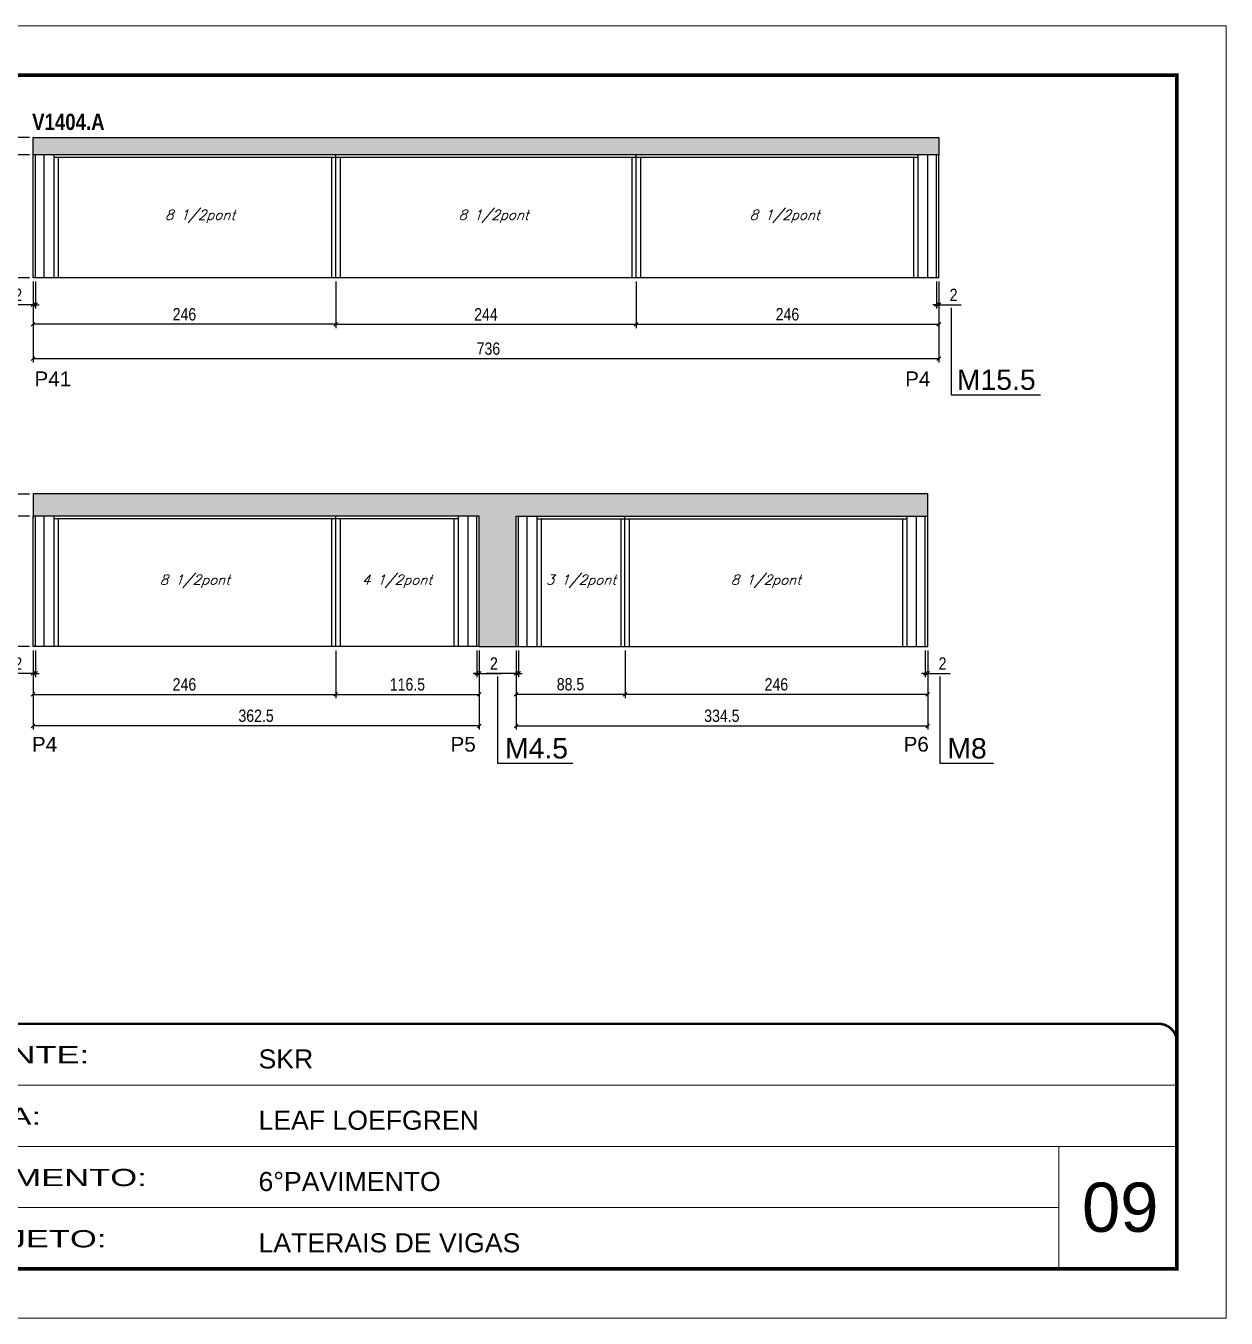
# Model space of a CAD drawing. Extents: x 3309 to 9563, y -2522 to 14608.
# Drawn here: x 3819 to 4794, y 11261 to 12311 of the extents above; entities that cross this region are included whole.
import ezdxf

# ---------------------------------------------------------------- set-up
doc = ezdxf.new("R2010")
doc.units = 0
doc.linetypes.add('CONTINUO', pattern=[0])
doc.linetypes.add('DASHED', pattern=[0.75, 0.5, -0.25])
for name, color, linetype in [('5', 5, 'Continuous'), ('COTA', 241, 'Continuous'), ('NOMENCLATURA', 7, 'Continuous'), ('Painéis', 200, 'Continuous'), ('SARR_2.2x7', 40, 'Continuous'), ('SARR_3.5x7', 81, 'Continuous'), ('texto', 7, 'Continuous')]:
    doc.layers.add(name, color=color, linetype=linetype)
for name, color, linetype, lineweight in [('CARIMBO', 255, 'Continuous', 9), ('Folhas', 255, 'Continuous', 9), ('SARRAFO DE PRESSAO', 251, 'DASHED', 9)]:
    doc.layers.add(name, color=color, linetype=linetype, lineweight=lineweight)
doc.styles.add('ARIAL', font='arial.ttf')
doc.styles.add('COTA TECNICA', font='techl___.ttf', dxfattribs={"height": 10})
doc.styles.add('Romans', font='romans.shx')
doc.styles.get("Standard").update_dxf_attribs({"font": 'arial.ttf'})
doc.styles.add('TECNICA', font='techb___.ttf', dxfattribs={"height": 10})
doc.styles.add('Tecnologia', font='')
doc.styles.get('Tecnologia').set_extended_font_data('Forgotten Futurist')
doc.dimstyles.new('PAINEL', dxfattribs={"dimtxt": 10, "dimasz": 3, "dimexe": 3, "dimexo": 3, "dimgap": 3, "dimtad": 1, "dimdec": 1, "dimzin": 12, "dimdsep": 46, "dimtxsty": 'COTA TECNICA', "dimblk1": 'OBLIQUE', "dimblk2": 'OBLIQUE', "dimsah": 1, "dimcen": 0.9, "dimclrd": 4, "dimclre": 4, "dimclrt": 240, "dimadec": 1, "dimazin": 3, "dimtfac": 1, "dimtdec": 1, "dimtmove": 0, "dimatfit": 3, "dimfxl": 1, "dimtolj": 1, "dimtzin": 12, "dimarcsym": 0})

# ---------------------------------------------------------------- blocks, each defined once
blk = doc.blocks.new('9999999999')
at = {"color": 30, "linetype": 'CONTINUO'}
for p, q in [((98564.6, 34379.6), (99584, 34379.6)), ((98564.6, 34329.8), (99488, 34329.8)), ((99584, 34329.8), (99488, 34329.8)), ((99488, 34329.8), (99488, 34230.2)), ((98564.6, 34280), (99488, 34280))]:
    blk.add_line(p, q, dxfattribs=at)
at = {"color": 30, "linetype": 'CONTINUO', "const_width": 2}
blk.add_lwpolyline([(99584, 34230.2), (99584, 34414.4, 0.414214), (99569, 34429.4), (98229, 34429.4, 0.414214), (98214, 34414.4), (98214, 34245.2, 0.414214), (98229, 34230.2), (99584, 34230.2)], format="xyb", dxfattribs=at)
at = {"layer": 'Folhas'}
blk.add_lwpolyline([(98139, 34190.2), (99624, 34190.2), (99624, 35240.2), (98139, 35240.2)], close=True, dxfattribs=at)
at = {"layer": 'Folhas', "color": 30, "const_width": 3}
blk.add_lwpolyline([(98214, 34230.2), (99584, 34230.2), (99584, 35200.2), (98214, 35200.2)], close=True, dxfattribs=at)
at = {"color": 7, "linetype": 'Continuous', "ltscale": 5, "style": 'ARIAL'}
for s, height, p in [('SKR', 15.48, (98837.7, 34393.1)), ('LEAF LOEFGREN', 15.483, (98837.7, 34343.3)), ('6°PAVIMENTO', 15.483, (98837.7, 34293.5)), ('LATERAIS DE VIGAS', 15.483, (98837.7, 34243.7))]:
    blk.add_text(s, height=height, dxfattribs=at).set_placement(p)
at = {"layer": 'Folhas', "color": 7, "style": 'Tecnologia', "width": 1.5}
for s, p in [('CLIENTE:', (98573.7, 34397.2)), ('OBRA:', (98573.7, 34347.3)), ('PAVIMENTO:', (98573.7, 34297.5)), ('PROJETO:', (98573.7, 34247.7))]:
    blk.add_text(s, height=14, dxfattribs=at).set_placement(p)
blk = doc.blocks.new('_Oblique')
at = {"color": 0, "linetype": 'ByBlock', "lineweight": -2}
blk.add_line((-0.5, -0.5), (0.5, 0.5), dxfattribs=at)
blk = doc.blocks.new('*D1714')
at = {"layer": 'COTA', "color": 4, "linetype": 'ByBlock', "lineweight": -2, "transparency": 16777216}
for p, q in [((3824.9, 12102.9), (3824.9, 12065.2)), ((4070.9, 12102.9), (4070.9, 12065.2)), ((4070.9, 12068.2), (3824.9, 12068.2))]:
    blk.add_line(p, q, dxfattribs=at)
at = {"layer": 'Defpoints', "color": 0, "linetype": 'ByBlock', "transparency": 16777216}
for p in [(3824.9, 12105.9), (4070.9, 12105.9), (3824.9, 12068.2)]:
    blk.add_point(p, dxfattribs=at)
at = {"layer": 'COTA', "color": 4, "linetype": 'ByBlock', "lineweight": -2, "transparency": 16777216, "xscale": 3, "yscale": 3, "zscale": 3, "rotation": 180}
blk.add_blockref('_Oblique', (3824.9, 12068.2), dxfattribs=at)
at = {"layer": 'COTA', "color": 4, "linetype": 'ByBlock', "lineweight": -2, "transparency": 16777216, "xscale": 3, "yscale": 3, "zscale": 3}
blk.add_blockref('_Oblique', (4070.9, 12068.2), dxfattribs=at)
at = {"layer": 'COTA', "color": 240, "linetype": 'ByBlock', "transparency": 16777216, "insert": (3947.9, 12076.3), "char_height": 10, "attachment_point": 5, "style": 'COTA TECNICA'}
blk.add_mtext('\\A1;246', dxfattribs=at)
blk = doc.blocks.new('*D1715')
at = {"layer": 'COTA', "color": 4, "lineweight": -2, "transparency": 16777216}
for p, q in [((4070.9, 12102.9), (4070.9, 12065.2)), ((4314.9, 12102.9), (4314.9, 12065.2)), ((4070.9, 12068.2), (4314.9, 12068.2))]:
    blk.add_line(p, q, dxfattribs=at)
at = {"layer": 'Defpoints', "color": 0, "transparency": 16777216}
for p in [(4070.9, 12105.9, 0), (4314.9, 12105.9, 0), (4314.9, 12068.2)]:
    blk.add_point(p, dxfattribs=at)
at = {"layer": 'COTA', "color": 4, "lineweight": -2, "transparency": 16777216, "xscale": 3, "yscale": 3, "zscale": 3, "rotation": 180}
blk.add_blockref('_Oblique', (4070.9, 12068.2), dxfattribs=at)
at = {"layer": 'COTA', "color": 4, "lineweight": -2, "transparency": 16777216, "xscale": 3, "yscale": 3, "zscale": 3}
blk.add_blockref('_Oblique', (4314.9, 12068.2), dxfattribs=at)
at = {"layer": 'COTA', "color": 240, "transparency": 16777216, "insert": (4192.9, 12076.3), "char_height": 10, "attachment_point": 5, "style": 'COTA TECNICA'}
blk.add_mtext('\\A1;244', dxfattribs=at)
blk = doc.blocks.new('*D1716')
at = {"layer": 'COTA', "color": 4, "lineweight": -2, "transparency": 16777216}
for p, q in [((4314.9, 12102.9), (4314.9, 12065.2)), ((4560.9, 12102.9), (4560.9, 12065.2)), ((4314.9, 12068.2), (4560.9, 12068.2))]:
    blk.add_line(p, q, dxfattribs=at)
at = {"layer": 'Defpoints', "color": 0, "transparency": 16777216}
for p in [(4314.9, 12105.9, 0), (4560.9, 12105.9, 0), (4560.9, 12068.2)]:
    blk.add_point(p, dxfattribs=at)
at = {"layer": 'COTA', "color": 4, "lineweight": -2, "transparency": 16777216, "xscale": 3, "yscale": 3, "zscale": 3, "rotation": 180}
blk.add_blockref('_Oblique', (4314.9, 12068.2), dxfattribs=at)
at = {"layer": 'COTA', "color": 4, "lineweight": -2, "transparency": 16777216, "xscale": 3, "yscale": 3, "zscale": 3}
blk.add_blockref('_Oblique', (4560.9, 12068.2), dxfattribs=at)
at = {"layer": 'COTA', "color": 240, "transparency": 16777216, "insert": (4437.9, 12076.3), "char_height": 10, "attachment_point": 5, "style": 'COTA TECNICA'}
blk.add_mtext('\\A1;246', dxfattribs=at)
blk = doc.blocks.new('*D1717')
at = {"layer": 'COTA', "color": 4, "lineweight": -2, "transparency": 16777216}
for p, q in [((3824.9, 12102.9), (3824.9, 12037.2)), ((4560.9, 12102.9), (4560.9, 12037.2)), ((4560.9, 12040.2), (3824.9, 12040.2))]:
    blk.add_line(p, q, dxfattribs=at)
at = {"layer": 'Defpoints', "color": 0, "transparency": 16777216}
for p in [(3824.9, 12105.9, 0), (4560.9, 12105.9, 0), (3824.9, 12040.2)]:
    blk.add_point(p, dxfattribs=at)
at = {"layer": 'COTA', "color": 4, "lineweight": -2, "transparency": 16777216, "xscale": 3, "yscale": 3, "zscale": 3, "rotation": 180}
blk.add_blockref('_Oblique', (3824.9, 12040.2), dxfattribs=at)
at = {"layer": 'COTA', "color": 4, "lineweight": -2, "transparency": 16777216, "xscale": 3, "yscale": 3, "zscale": 3}
blk.add_blockref('_Oblique', (4560.9, 12040.2), dxfattribs=at)
at = {"layer": 'COTA', "color": 240, "transparency": 16777216, "insert": (4194.9, 12048.4), "char_height": 10, "attachment_point": 5, "style": 'COTA TECNICA'}
blk.add_mtext('\\A1;736', dxfattribs=at)
blk = doc.blocks.new('*D1718')
at = {"layer": 'COTA', "color": 4, "lineweight": -2, "transparency": 16777216}
for p, q in [((3824.9, 12102.9), (3824.9, 12081.1)), ((3826.9, 12102.9), (3826.9, 12081.1)), ((3824.9, 12084.1), (3806.8, 12084.1)), ((3826.9, 12084.1), (3824.9, 12084.1)), ((3826.9, 12084.1), (3829.9, 12084.1))]:
    blk.add_line(p, q, dxfattribs=at)
at = {"layer": 'Defpoints', "color": 0, "transparency": 16777216}
for p in [(3824.9, 12105.9), (3826.9, 12105.9), (3824.9, 12084.1)]:
    blk.add_point(p, dxfattribs=at)
at = {"layer": 'COTA', "color": 4, "lineweight": -2, "transparency": 16777216, "xscale": 3, "yscale": 3, "zscale": 3}
blk.add_blockref('_Oblique', (3824.9, 12084.1), dxfattribs=at)
at = {"layer": 'COTA', "color": 4, "lineweight": -2, "transparency": 16777216, "xscale": 3, "yscale": 3, "zscale": 3, "rotation": 180}
blk.add_blockref('_Oblique', (3826.9, 12084.1), dxfattribs=at)
at = {"layer": 'COTA', "color": 240, "transparency": 16777216, "insert": (3812.8, 12092.1), "char_height": 10, "attachment_point": 5, "style": 'COTA TECNICA'}
blk.add_mtext('\\A1;2', dxfattribs=at)
blk = doc.blocks.new('*D1719')
at = {"layer": 'COTA', "color": 4, "lineweight": -2, "transparency": 16777216}
for p, q in [((4558.9, 12102.9), (4558.9, 12081.1)), ((4560.9, 12102.9), (4560.9, 12081.1)), ((4558.9, 12084.1), (4555.9, 12084.1)), ((4558.9, 12084.1), (4560.9, 12084.1)), ((4560.9, 12084.1), (4579, 12084.1))]:
    blk.add_line(p, q, dxfattribs=at)
at = {"layer": 'Defpoints', "color": 0, "transparency": 16777216}
for p in [(4558.9, 12105.9), (4560.9, 12105.9), (4560.9, 12084.1)]:
    blk.add_point(p, dxfattribs=at)
at = {"layer": 'COTA', "color": 4, "lineweight": -2, "transparency": 16777216, "xscale": 3, "yscale": 3, "zscale": 3}
blk.add_blockref('_Oblique', (4558.9, 12084.1), dxfattribs=at)
at = {"layer": 'COTA', "color": 4, "lineweight": -2, "transparency": 16777216, "xscale": 3, "yscale": 3, "zscale": 3, "rotation": 180}
blk.add_blockref('_Oblique', (4560.9, 12084.1), dxfattribs=at)
at = {"layer": 'COTA', "color": 240, "transparency": 16777216, "insert": (4572.9, 12092.1), "char_height": 10, "attachment_point": 5, "style": 'COTA TECNICA'}
blk.add_mtext('\\A1;2', dxfattribs=at)
blk = doc.blocks.new('*D1720')
at = {"layer": 'COTA', "color": 4, "lineweight": -2, "transparency": 16777216}
for p, q in [((3821.9, 12205.9), (3798.7, 12205.9)), ((3801.7, 12105.9), (3801.7, 12205.9)), ((3821.9, 12105.9), (3798.7, 12105.9))]:
    blk.add_line(p, q, dxfattribs=at)
at = {"layer": 'Defpoints', "color": 0, "transparency": 16777216}
for p in [(3801.7, 12205.9), (3824.9, 12205.9), (3824.9, 12105.9)]:
    blk.add_point(p, dxfattribs=at)
at = {"layer": 'COTA', "color": 4, "lineweight": -2, "transparency": 16777216, "xscale": 3, "yscale": 3, "zscale": 3}
for p, rotation in [((3801.7, 12205.9), 90), ((3801.7, 12105.9), 270)]:
    blk.add_blockref('_Oblique', p, dxfattribs=dict(at, rotation=rotation))
at = {"layer": 'COTA', "color": 240, "transparency": 16777216, "insert": (3793.6, 12155.9), "char_height": 10, "attachment_point": 5, "rotation": 90, "style": 'COTA TECNICA'}
blk.add_mtext('\\A1;100', dxfattribs=at)
blk = doc.blocks.new('*D1721')
at = {"layer": 'COTA', "color": 4, "lineweight": -2, "transparency": 16777216}
for p, q in [((3801.7, 12219.9), (3801.7, 12239)), ((3821.9, 12219.9), (3798.7, 12219.9)), ((3801.7, 12205.9), (3801.7, 12219.9)), ((3821.9, 12205.9), (3798.7, 12205.9))]:
    blk.add_line(p, q, dxfattribs=at)
at = {"layer": 'Defpoints', "color": 0, "transparency": 16777216}
for p in [(3801.7, 12219.9), (3824.9, 12219.9), (3824.9, 12205.9)]:
    blk.add_point(p, dxfattribs=at)
at = {"layer": 'COTA', "color": 4, "lineweight": -2, "transparency": 16777216, "xscale": 3, "yscale": 3, "zscale": 3}
for p, rotation in [((3801.7, 12219.9), 90), ((3801.7, 12205.9), 270)]:
    blk.add_blockref('_Oblique', p, dxfattribs=dict(at, rotation=rotation))
at = {"layer": 'COTA', "color": 240, "transparency": 16777216, "insert": (3793.7, 12230.9), "char_height": 10, "attachment_point": 5, "rotation": 90, "style": 'COTA TECNICA'}
blk.add_mtext('\\A1;14', dxfattribs=at)
blk = doc.blocks.new('*D1722')
at = {"layer": 'COTA', "color": 4, "lineweight": -2, "transparency": 16777216}
for p, q in [((3821.9, 12219.9), (3772.2, 12219.9)), ((3775.2, 12105.9), (3775.2, 12219.9)), ((3821.9, 12105.9), (3772.2, 12105.9))]:
    blk.add_line(p, q, dxfattribs=at)
at = {"layer": 'Defpoints', "color": 0, "transparency": 16777216}
for p in [(3775.2, 12219.9), (3824.9, 12219.9), (3824.9, 12105.9)]:
    blk.add_point(p, dxfattribs=at)
at = {"layer": 'COTA', "color": 4, "lineweight": -2, "transparency": 16777216, "xscale": 3, "yscale": 3, "zscale": 3}
for p, rotation in [((3775.2, 12219.9), 90), ((3775.2, 12105.9), 270)]:
    blk.add_blockref('_Oblique', p, dxfattribs=dict(at, rotation=rotation))
at = {"layer": 'COTA', "color": 240, "transparency": 16777216, "insert": (3767.1, 12162.9), "char_height": 10, "attachment_point": 5, "rotation": 90, "style": 'COTA TECNICA'}
blk.add_mtext('\\A1;114', dxfattribs=at)
blk = doc.blocks.new('*D1723')
at = {"layer": 'COTA', "color": 4, "linetype": 'ByBlock', "lineweight": -2, "transparency": 16777216}
for p, q in [((3824.9, 11803.3), (3824.9, 11738.9)), ((4187.4, 11803.3), (4187.4, 11738.9)), ((4187.4, 11741.9), (3824.9, 11741.9))]:
    blk.add_line(p, q, dxfattribs=at)
at = {"layer": 'Defpoints', "color": 0, "linetype": 'ByBlock', "transparency": 16777216}
for p in [(3824.9, 11806.3), (4187.4, 11806.3), (3824.9, 11741.9)]:
    blk.add_point(p, dxfattribs=at)
at = {"layer": 'COTA', "color": 4, "linetype": 'ByBlock', "lineweight": -2, "transparency": 16777216, "xscale": 3, "yscale": 3, "zscale": 3, "rotation": 180}
blk.add_blockref('_Oblique', (3824.9, 11741.9), dxfattribs=at)
at = {"layer": 'COTA', "color": 4, "linetype": 'ByBlock', "lineweight": -2, "transparency": 16777216, "xscale": 3, "yscale": 3, "zscale": 3}
blk.add_blockref('_Oblique', (4187.4, 11741.9), dxfattribs=at)
at = {"layer": 'COTA', "color": 240, "linetype": 'ByBlock', "transparency": 16777216, "insert": (4006.1, 11750.1), "char_height": 10, "attachment_point": 5, "style": 'COTA TECNICA'}
blk.add_mtext('\\A1;362.5', dxfattribs=at)
blk = doc.blocks.new('*D1724')
at = {"layer": 'COTA', "color": 4, "lineweight": -2, "transparency": 16777216}
for p, q in [((3824.9, 11803.3), (3824.9, 11764.5)), ((4070.9, 11803.3), (4070.9, 11764.5)), ((3824.9, 11767.5), (4070.9, 11767.5))]:
    blk.add_line(p, q, dxfattribs=at)
at = {"layer": 'Defpoints', "color": 0, "transparency": 16777216}
for p in [(3824.9, 11806.3), (4070.9, 11806.3), (4070.9, 11767.5)]:
    blk.add_point(p, dxfattribs=at)
at = {"layer": 'COTA', "color": 4, "lineweight": -2, "transparency": 16777216, "xscale": 3, "yscale": 3, "zscale": 3, "rotation": 180}
blk.add_blockref('_Oblique', (3824.9, 11767.5), dxfattribs=at)
at = {"layer": 'COTA', "color": 4, "lineweight": -2, "transparency": 16777216, "xscale": 3, "yscale": 3, "zscale": 3}
blk.add_blockref('_Oblique', (4070.9, 11767.5), dxfattribs=at)
at = {"layer": 'COTA', "color": 240, "transparency": 16777216, "insert": (3947.9, 11775.6), "char_height": 10, "attachment_point": 5, "style": 'COTA TECNICA'}
blk.add_mtext('\\A1;246', dxfattribs=at)
blk = doc.blocks.new('*D1725')
at = {"layer": 'COTA', "color": 4, "lineweight": -2, "transparency": 16777216}
for p, q in [((4070.9, 11803.3), (4070.9, 11764.5)), ((4187.4, 11803.3), (4187.4, 11764.5)), ((4070.9, 11767.5), (4187.4, 11767.5))]:
    blk.add_line(p, q, dxfattribs=at)
at = {"layer": 'Defpoints', "color": 0, "transparency": 16777216}
for p in [(4070.9, 11806.3), (4187.4, 11806.3), (4187.4, 11767.5)]:
    blk.add_point(p, dxfattribs=at)
at = {"layer": 'COTA', "color": 4, "lineweight": -2, "transparency": 16777216, "xscale": 3, "yscale": 3, "zscale": 3, "rotation": 180}
blk.add_blockref('_Oblique', (4070.9, 11767.5), dxfattribs=at)
at = {"layer": 'COTA', "color": 4, "lineweight": -2, "transparency": 16777216, "xscale": 3, "yscale": 3, "zscale": 3}
blk.add_blockref('_Oblique', (4187.4, 11767.5), dxfattribs=at)
at = {"layer": 'COTA', "color": 240, "transparency": 16777216, "insert": (4129.1, 11775.6), "char_height": 10, "attachment_point": 5, "style": 'COTA TECNICA'}
blk.add_mtext('\\A1;116.5', dxfattribs=at)
blk = doc.blocks.new('*D1726')
at = {"layer": 'COTA', "color": 4, "lineweight": -2, "transparency": 16777216}
for p, q in [((3824.9, 11803.3), (3824.9, 11781.6)), ((3826.9, 11803.3), (3826.9, 11781.6)), ((3824.9, 11784.6), (3806.8, 11784.6)), ((3826.9, 11784.6), (3824.9, 11784.6)), ((3826.9, 11784.6), (3829.9, 11784.6))]:
    blk.add_line(p, q, dxfattribs=at)
at = {"layer": 'Defpoints', "color": 0, "transparency": 16777216}
for p in [(3824.9, 11806.3), (3826.9, 11806.3), (3824.9, 11784.6)]:
    blk.add_point(p, dxfattribs=at)
at = {"layer": 'COTA', "color": 4, "lineweight": -2, "transparency": 16777216, "xscale": 3, "yscale": 3, "zscale": 3}
blk.add_blockref('_Oblique', (3824.9, 11784.6), dxfattribs=at)
at = {"layer": 'COTA', "color": 4, "lineweight": -2, "transparency": 16777216, "xscale": 3, "yscale": 3, "zscale": 3, "rotation": 180}
blk.add_blockref('_Oblique', (3826.9, 11784.6), dxfattribs=at)
at = {"layer": 'COTA', "color": 240, "transparency": 16777216, "insert": (3812.8, 11792.6), "char_height": 10, "attachment_point": 5, "style": 'COTA TECNICA'}
blk.add_mtext('\\A1;2', dxfattribs=at)
blk = doc.blocks.new('*D1727')
at = {"layer": 'COTA', "color": 4, "linetype": 'ByBlock', "lineweight": -2, "transparency": 16777216}
for p, q in [((4217.4, 11803.3), (4217.4, 11738.9)), ((4551.9, 11803.3), (4551.9, 11738.9)), ((4217.4, 11741.9), (4551.9, 11741.9))]:
    blk.add_line(p, q, dxfattribs=at)
at = {"layer": 'Defpoints', "color": 0, "linetype": 'ByBlock', "transparency": 16777216}
for p in [(4217.4, 11806.3), (4551.9, 11806.3), (4551.9, 11741.9)]:
    blk.add_point(p, dxfattribs=at)
at = {"layer": 'COTA', "color": 4, "linetype": 'ByBlock', "lineweight": -2, "transparency": 16777216, "xscale": 3, "yscale": 3, "zscale": 3, "rotation": 180}
blk.add_blockref('_Oblique', (4217.4, 11741.9), dxfattribs=at)
at = {"layer": 'COTA', "color": 4, "linetype": 'ByBlock', "lineweight": -2, "transparency": 16777216, "xscale": 3, "yscale": 3, "zscale": 3}
blk.add_blockref('_Oblique', (4551.9, 11741.9), dxfattribs=at)
at = {"layer": 'COTA', "color": 240, "linetype": 'ByBlock', "transparency": 16777216, "insert": (4384.6, 11750.1), "char_height": 10, "attachment_point": 5, "style": 'COTA TECNICA'}
blk.add_mtext('\\A1;334.5', dxfattribs=at)
blk = doc.blocks.new('*D1728')
at = {"layer": 'COTA', "color": 4, "lineweight": -2, "transparency": 16777216}
for p, q in [((4305.9, 11803.3), (4305.9, 11764.5)), ((4551.9, 11803.3), (4551.9, 11764.5)), ((4551.9, 11767.5), (4305.9, 11767.5))]:
    blk.add_line(p, q, dxfattribs=at)
at = {"layer": 'Defpoints', "color": 0, "transparency": 16777216}
for p in [(4305.9, 11806.3), (4551.9, 11806.3), (4305.9, 11767.5)]:
    blk.add_point(p, dxfattribs=at)
at = {"layer": 'COTA', "color": 4, "lineweight": -2, "transparency": 16777216, "xscale": 3, "yscale": 3, "zscale": 3, "rotation": 180}
blk.add_blockref('_Oblique', (4305.9, 11767.5), dxfattribs=at)
at = {"layer": 'COTA', "color": 4, "lineweight": -2, "transparency": 16777216, "xscale": 3, "yscale": 3, "zscale": 3}
blk.add_blockref('_Oblique', (4551.9, 11767.5), dxfattribs=at)
at = {"layer": 'COTA', "color": 240, "transparency": 16777216, "insert": (4428.9, 11775.6), "char_height": 10, "attachment_point": 5, "style": 'COTA TECNICA'}
blk.add_mtext('\\A1;246', dxfattribs=at)
blk = doc.blocks.new('*D1729')
at = {"layer": 'COTA', "color": 4, "lineweight": -2, "transparency": 16777216}
for p, q in [((4217.4, 11803.3), (4217.4, 11764.5)), ((4305.9, 11803.3), (4305.9, 11764.5)), ((4305.9, 11767.5), (4217.4, 11767.5))]:
    blk.add_line(p, q, dxfattribs=at)
at = {"layer": 'Defpoints', "color": 0, "transparency": 16777216}
for p in [(4217.4, 11806.3), (4305.9, 11806.3), (4217.4, 11767.5)]:
    blk.add_point(p, dxfattribs=at)
at = {"layer": 'COTA', "color": 4, "lineweight": -2, "transparency": 16777216, "xscale": 3, "yscale": 3, "zscale": 3, "rotation": 180}
blk.add_blockref('_Oblique', (4217.4, 11767.5), dxfattribs=at)
at = {"layer": 'COTA', "color": 4, "lineweight": -2, "transparency": 16777216, "xscale": 3, "yscale": 3, "zscale": 3}
blk.add_blockref('_Oblique', (4305.9, 11767.5), dxfattribs=at)
at = {"layer": 'COTA', "color": 240, "transparency": 16777216, "insert": (4261.6, 11775.7), "char_height": 10, "attachment_point": 5, "style": 'COTA TECNICA'}
blk.add_mtext('\\A1;88.5', dxfattribs=at)
blk = doc.blocks.new('*D1730')
at = {"layer": 'COTA', "color": 4, "lineweight": -2, "transparency": 16777216}
for p, q in [((4549.9, 11803.3), (4549.9, 11781.6)), ((4551.9, 11803.3), (4551.9, 11781.6)), ((4549.9, 11784.6), (4546.9, 11784.6)), ((4549.9, 11784.6), (4551.9, 11784.6)), ((4551.9, 11784.6), (4570, 11784.6))]:
    blk.add_line(p, q, dxfattribs=at)
at = {"layer": 'Defpoints', "color": 0, "transparency": 16777216}
for p in [(4549.9, 11806.3), (4551.9, 11806.3), (4551.9, 11784.6)]:
    blk.add_point(p, dxfattribs=at)
at = {"layer": 'COTA', "color": 4, "lineweight": -2, "transparency": 16777216, "xscale": 3, "yscale": 3, "zscale": 3}
blk.add_blockref('_Oblique', (4549.9, 11784.6), dxfattribs=at)
at = {"layer": 'COTA', "color": 4, "lineweight": -2, "transparency": 16777216, "xscale": 3, "yscale": 3, "zscale": 3, "rotation": 180}
blk.add_blockref('_Oblique', (4551.9, 11784.6), dxfattribs=at)
at = {"layer": 'COTA', "color": 240, "transparency": 16777216, "insert": (4563.9, 11792.6), "char_height": 10, "attachment_point": 5, "style": 'COTA TECNICA'}
blk.add_mtext('\\A1;2', dxfattribs=at)
blk = doc.blocks.new('*D1731')
at = {"layer": 'COTA', "color": 4, "lineweight": -2, "transparency": 16777216}
for p, q in [((3821.9, 11912.3), (3798.3, 11912.3)), ((3801.3, 11912.3), (3801.3, 11806.3)), ((3821.9, 11806.3), (3798.3, 11806.3))]:
    blk.add_line(p, q, dxfattribs=at)
at = {"layer": 'Defpoints', "color": 0, "transparency": 16777216}
for p in [(3824.9, 11912.3, 0), (3801.3, 11806.3), (3824.9, 11806.3, 0)]:
    blk.add_point(p, dxfattribs=at)
at = {"layer": 'COTA', "color": 4, "lineweight": -2, "transparency": 16777216, "xscale": 3, "yscale": 3, "zscale": 3}
for p, rotation in [((3801.3, 11912.3), 90), ((3801.3, 11806.3), 270)]:
    blk.add_blockref('_Oblique', p, dxfattribs=dict(at, rotation=rotation))
at = {"layer": 'COTA', "color": 240, "transparency": 16777216, "insert": (3793.2, 11859.3), "char_height": 10, "attachment_point": 5, "rotation": 90, "style": 'COTA TECNICA'}
blk.add_mtext('\\A1;106', dxfattribs=at)
blk = doc.blocks.new('*D1732')
at = {"layer": 'COTA', "color": 4, "lineweight": -2, "transparency": 16777216}
for p, q in [((3821.9, 11930.3), (3798.3, 11930.3)), ((3801.3, 11912.3), (3801.3, 11930.3)), ((3821.9, 11912.3), (3798.3, 11912.3))]:
    blk.add_line(p, q, dxfattribs=at)
at = {"layer": 'Defpoints', "color": 0, "transparency": 16777216}
for p in [(3801.3, 11930.3), (3824.9, 11930.3, 0), (3824.9, 11912.3, 0)]:
    blk.add_point(p, dxfattribs=at)
at = {"layer": 'COTA', "color": 4, "lineweight": -2, "transparency": 16777216, "xscale": 3, "yscale": 3, "zscale": 3}
for p, rotation in [((3801.3, 11930.3), 90), ((3801.3, 11912.3), 270)]:
    blk.add_blockref('_Oblique', p, dxfattribs=dict(at, rotation=rotation))
at = {"layer": 'COTA', "color": 240, "transparency": 16777216, "insert": (3793.2, 11921.3), "char_height": 10, "attachment_point": 5, "rotation": 90, "style": 'COTA TECNICA'}
blk.add_mtext('\\A1;18', dxfattribs=at)
blk = doc.blocks.new('*D1733')
at = {"layer": 'COTA', "color": 4, "lineweight": -2, "transparency": 16777216}
for p, q in [((3821.9, 11930.3), (3766.5, 11930.3)), ((3769.5, 11806.3), (3769.5, 11930.3)), ((3821.9, 11806.3), (3766.5, 11806.3))]:
    blk.add_line(p, q, dxfattribs=at)
at = {"layer": 'Defpoints', "color": 0, "transparency": 16777216}
for p in [(3769.5, 11930.3), (3824.9, 11930.3, 0), (3824.9, 11806.3, 0)]:
    blk.add_point(p, dxfattribs=at)
at = {"layer": 'COTA', "color": 4, "lineweight": -2, "transparency": 16777216, "xscale": 3, "yscale": 3, "zscale": 3}
for p, rotation in [((3769.5, 11930.3), 90), ((3769.5, 11806.3), 270)]:
    blk.add_blockref('_Oblique', p, dxfattribs=dict(at, rotation=rotation))
at = {"layer": 'COTA', "color": 240, "transparency": 16777216, "insert": (3761.5, 11868.3), "char_height": 10, "attachment_point": 5, "rotation": 90, "style": 'COTA TECNICA'}
blk.add_mtext('\\A1;124', dxfattribs=at)
blk = doc.blocks.new('*D1734')
at = {"layer": 'COTA', "color": 4, "lineweight": -2, "transparency": 16777216}
for p, q in [((4185.4, 11803.3), (4185.4, 11781.6)), ((4187.4, 11803.3), (4187.4, 11781.6)), ((4185.4, 11784.6), (4182.4, 11784.6)), ((4185.4, 11784.6), (4187.4, 11784.6)), ((4187.4, 11784.6), (4205.5, 11784.6))]:
    blk.add_line(p, q, dxfattribs=at)
at = {"layer": 'Defpoints', "color": 0, "transparency": 16777216}
for p in [(4185.4, 11806.3), (4187.4, 11806.3), (4187.4, 11784.6)]:
    blk.add_point(p, dxfattribs=at)
at = {"layer": 'COTA', "color": 4, "lineweight": -2, "transparency": 16777216, "xscale": 3, "yscale": 3, "zscale": 3}
blk.add_blockref('_Oblique', (4185.4, 11784.6), dxfattribs=at)
at = {"layer": 'COTA', "color": 4, "lineweight": -2, "transparency": 16777216, "xscale": 3, "yscale": 3, "zscale": 3, "rotation": 180}
blk.add_blockref('_Oblique', (4187.4, 11784.6), dxfattribs=at)
at = {"layer": 'COTA', "color": 240, "transparency": 16777216, "insert": (4199.4, 11792.6), "char_height": 10, "attachment_point": 5, "style": 'COTA TECNICA'}
blk.add_mtext('\\A1;2', dxfattribs=at)
blk = doc.blocks.new('*D1735')
at = {"layer": 'COTA', "color": 4, "lineweight": -2, "transparency": 16777216}
for p, q in [((4217.4, 11803.3), (4217.4, 11781.6)), ((4219.4, 11803.3), (4219.4, 11781.6)), ((4217.4, 11784.6), (4193.2, 11784.6)), ((4219.4, 11784.6), (4217.4, 11784.6)), ((4219.4, 11784.6), (4222.4, 11784.6))]:
    blk.add_line(p, q, dxfattribs=at)
at = {"layer": 'Defpoints', "color": 0, "transparency": 16777216}
for p in [(4217.4, 11806.3), (4219.4, 11806.3), (4217.4, 11784.6)]:
    blk.add_point(p, dxfattribs=at)
at = {"layer": 'COTA', "color": 4, "lineweight": -2, "transparency": 16777216, "xscale": 3, "yscale": 3, "zscale": 3}
blk.add_blockref('_Oblique', (4217.4, 11784.6), dxfattribs=at)
at = {"layer": 'COTA', "color": 4, "lineweight": -2, "transparency": 16777216, "xscale": 3, "yscale": 3, "zscale": 3, "rotation": 180}
blk.add_blockref('_Oblique', (4219.4, 11784.6), dxfattribs=at)
at = {"layer": 'COTA', "color": 240, "transparency": 16777216, "insert": (4199.3, 11792.6), "char_height": 10, "attachment_point": 5, "style": 'COTA TECNICA'}
blk.add_mtext('\\A1;2', dxfattribs=at)

msp = doc.modelspace()

# ---------------------------------------------------------------- hatches: boundary and pattern name
at = {"layer": 'COTA'}
h = msp.add_hatch(dxfattribs=at)
h.set_pattern_fill('AR-CONC', color=256, scale=0.03)
h.paths.add_polyline_path([(4560.87, 12219.86), (3824.87, 12219.86), (3824.87, 12205.86), (4560.87, 12205.86)])
h = msp.add_hatch(dxfattribs=at)
h.set_pattern_fill('AR-CONC', color=256, scale=0.03)
h.paths.add_polyline_path([(4217.37, 11912.34), (4551.87, 11912.34), (4551.87, 11930.34), (3824.87, 11930.34), (3824.87, 11912.34), (4187.37, 11912.34), (4187.37, 11806.34), (4217.37, 11806.34)])

# ---------------------------------------------------------------- linework, layer by layer
for p, q in [((3824.87, 12205.86), (3824.87, 12219.86)), ((3824.87, 12219.86), (4560.87, 12219.86)), ((4560.87, 12219.86), (4560.87, 12205.86)), ((4551.87, 11930.34, 0), (3824.87, 11930.34, 0)), ((3824.87, 11930.34, 0), (3824.87, 11912.34, 0)), ((4551.87, 11912.34, 0), (4551.87, 11930.34, 0)), ((4187.37, 11806.34, 0), (4217.37, 11806.34, 0))]:
    msp.add_line(p, q, dxfattribs=at)
at = {"layer": 'NOMENCLATURA', "linetype": 'Continuous'}
for p, q in [((4571.07, 12010.76), (4571.07, 12081.6)), ((4643.46, 12010.76), (4571.07, 12010.76)), ((4202.6, 11711.25, 0), (4202.6, 11782.08, 0)), ((4562.07, 11711.25, 0), (4562.07, 11782.08, 0)), ((4263.45, 11711.25, 0), (4202.6, 11711.25, 0)), ((4605.36, 11711.25, 0), (4562.07, 11711.25, 0))]:
    msp.add_line(p, q, dxfattribs=at)
at = {"layer": 'Painéis', "linetype": 'ByBlock'}
for p, q in [((4560.87, 12205.86), (3824.87, 12205.86)), ((3824.87, 12105.86), (3824.87, 12205.86)), ((3826.87, 12105.86), (3826.87, 12205.86)), ((4070.87, 12105.86), (4070.87, 12205.86)), ((4314.87, 12105.86), (4314.87, 12205.86)), ((4558.87, 12105.86), (4558.87, 12205.86)), ((4560.87, 12105.86), (4560.87, 12205.86)), ((4560.87, 12105.86), (3824.87, 12105.86)), ((4187.37, 11912.34, 0), (3824.87, 11912.34, 0)), ((3824.87, 11806.34, 0), (3824.87, 11912.34, 0)), ((3826.87, 11806.34, 0), (3826.87, 11912.34, 0)), ((4070.87, 11806.34, 0), (4070.87, 11912.34, 0)), ((4185.37, 11806.34, 0), (4185.37, 11912.34, 0)), ((4187.37, 11806.34, 0), (4187.37, 11912.34, 0)), ((4217.37, 11912.34, 0), (4551.87, 11912.34, 0)), ((4217.37, 11806.34, 0), (4217.37, 11912.34, 0)), ((4219.37, 11806.34, 0), (4219.37, 11912.34, 0)), ((4305.87, 11806.34, 0), (4305.87, 11912.34, 0)), ((4549.87, 11806.34, 0), (4549.87, 11912.34, 0)), ((4551.87, 11806.34, 0), (4551.87, 11912.34, 0)), ((4187.37, 11806.34, 0), (3824.87, 11806.34, 0)), ((4217.37, 11806.34, 0), (4551.87, 11806.34, 0))]:
    msp.add_line(p, q, dxfattribs=at)
at = {"layer": 'SARR_2.2x7', "linetype": 'Continuous'}
for p, q in [((3833.87, 12105.86), (3833.87, 12205.86)), ((4070.87, 12203.66), (3841.87, 12203.66)), ((4314.87, 12203.66), (4070.87, 12203.66)), ((4543.87, 12203.66), (4314.87, 12203.66)), ((4551.87, 12105.86), (4551.87, 12205.86)), ((3833.87, 11806.34, 0), (3833.87, 11912.34, 0)), ((4070.87, 11910.14, 0), (3841.87, 11910.14, 0)), ((4170.37, 11910.14, 0), (4070.87, 11910.14, 0)), ((4178.37, 11806.34, 0), (4178.37, 11912.34, 0)), ((4226.37, 11806.34, 0), (4226.37, 11912.34, 0)), ((4234.37, 11910.14, 0), (4305.87, 11910.14, 0)), ((4305.87, 11910.14, 0), (4534.87, 11910.14, 0)), ((4542.87, 11806.34, 0), (4542.87, 11912.34, 0))]:
    msp.add_line(p, q, dxfattribs=at)
at = {"layer": 'SARR_3.5x7'}
for p, q in [((3841.87, 12205.86), (3841.87, 12105.86)), ((3845.37, 12203.66), (3845.37, 12105.86)), ((4067.37, 12203.66), (4067.37, 12105.86)), ((4074.37, 12203.66), (4074.37, 12105.86)), ((4311.37, 12203.66), (4311.37, 12105.86)), ((4318.37, 12203.66), (4318.37, 12105.86)), ((4540.37, 12203.66), (4540.37, 12105.86)), ((4543.87, 12205.86), (4543.87, 12105.86)), ((3841.87, 11912.34, 0), (3841.87, 11806.34, 0)), ((3845.37, 11910.14, 0), (3845.37, 11806.34, 0)), ((4067.37, 11910.14, 0), (4067.37, 11806.34, 0)), ((4074.37, 11910.14, 0), (4074.37, 11806.34, 0)), ((4166.87, 11910.14, 0), (4166.87, 11806.34, 0)), ((4170.37, 11912.34, 0), (4170.37, 11806.34, 0)), ((4234.37, 11912.34, 0), (4234.37, 11806.34, 0)), ((4237.87, 11910.14, 0), (4237.87, 11806.34, 0)), ((4302.37, 11910.14, 0), (4302.37, 11806.34, 0)), ((4309.37, 11910.14, 0), (4309.37, 11806.34, 0)), ((4531.37, 11910.14, 0), (4531.37, 11806.34, 0)), ((4534.87, 11912.34, 0), (4534.87, 11806.34, 0))]:
    msp.add_line(p, q, dxfattribs=at)

# ---------------------------------------------------------------- block references
at = {"layer": 'SARRAFO DE PRESSAO', "color": 6, "linetype": 'ByBlock'}
msp.add_blockref('9999999999', (-94829.61, -22929.5), dxfattribs=at)

# ---------------------------------------------------------------- texts
at = {"layer": '5', "linetype": 'Continuous'}
for s, rotation, p in [('P41', 0.00004, (3826.04, 12017.91)), ('P4', 0.00004, (4533.53, 12017.91)), ('P4', 0.00004, (3823.94, 11721.02, 0)), ('P5', 359.99996, (4164.11, 11721.02, 0)), ('P6', 359.99996, (4532.24, 11721.02, 0))]:
    msp.add_text(s, height=12, rotation=rotation, dxfattribs=at).set_placement(p)
at = {"layer": 'CARIMBO', "style": 'ARIAL'}
msp.add_text('09', height=40, dxfattribs=at).set_placement((4677.23, 11330.85))
at = {"layer": 'NOMENCLATURA', "style": 'TECNICA'}
msp.add_text('V1404.A', height=13.2, dxfattribs=at).set_placement((3824.15, 12226.1))
at = {"layer": 'NOMENCLATURA', "linetype": 'Continuous'}
for s, p in [('M15.5', (4575.53, 12014.96)), ('M4.5', (4208.34, 11715.45, 0)), ('M8', (4567.81, 11715.45, 0))]:
    msp.add_text(s, height=16.5, dxfattribs=at).set_placement(p)
at = {"layer": 'texto', "color": 2, "char_height": 8, "attachment_point": 5, "style": 'Romans'}
for s, insert in [('{\\Q19;\\C256;8 1/2pont}', (3960.62, 12155.86)), ('{\\Q19;\\C256;8 1/2pont}', (4199.12, 12155.86)), ('{\\Q19;\\C256;8 1/2pont}', (4435.62, 12155.86)), ('{\\Q19;\\C256;8 1/2pont}', (3956.37, 11859.34, 0)), ('{\\Q19;\\C256;4 1/2pont}', (4120.62, 11859.34, 0)), ('{\\Q19;\\C256;3 1/2pont}', (4270.12, 11859.34, 0)), ('{\\Q19;\\C256;8 1/2pont}', (4420.37, 11859.34, 0))]:
    msp.add_mtext(s, dxfattribs=dict(at, insert=insert))

# ---------------------------------------------------------------- dimensions: what is measured, and where the dimension line sits
at = {"layer": 'COTA'}
for base, p1, p2, angle, picture, middle in [((3801.74, 12219.86), (3824.87, 12205.86), (3824.87, 12219.86), 90, '*D1721', (3793.66, 12230.91)), ((3775.16, 12219.86), (3824.87, 12105.86), (3824.87, 12219.86), 90, '*D1722', (3767.09, 12162.86)), ((3801.74, 12205.86), (3824.87, 12105.86), (3824.87, 12205.86), 90, '*D1720', (3793.63, 12155.86)), ((4560.87, 12084.11), (4558.87, 12105.86), (4560.87, 12105.86), 180, '*D1719', (4572.93, 12092.11)), ((3769.54, 11930.34), (3824.87, 11806.34, 0), (3824.87, 11930.34, 0), 90, '*D1733', (3761.46, 11868.34)), ((3801.28, 11930.34), (3824.87, 11912.34, 0), (3824.87, 11930.34, 0), 90, '*D1732', (3793.18, 11921.34)), ((3801.28, 11806.34), (3824.87, 11912.34, 0), (3824.87, 11806.34, 0), 90, '*D1731', (3793.17, 11859.34)), ((4187.37, 11784.59, 0), (4185.37, 11806.34, 0), (4187.37, 11806.34, 0), 180, '*D1734', (4199.43, 11792.59, 0)), ((4305.87, 11767.52, 0), (4551.87, 11806.34, 0), (4305.87, 11806.34, 0), 180, '*D1728', (4428.87, 11775.62, 0)), ((4551.87, 11784.59, 0), (4549.87, 11806.34, 0), (4551.87, 11806.34, 0), 180, '*D1730', (4563.93, 11792.59, 0))]:
    dim = msp.add_linear_dim(base=base, p1=p1, p2=p2, angle=angle, dimstyle='PAINEL', dxfattribs=at)
    dim.commit()
    dim.dimension.update_dxf_attribs({"geometry": picture, "text_midpoint": middle})
for base, p1, p2, picture, middle in [((3824.87, 12084.11), (3826.87, 12105.86), (3824.87, 12105.86), '*D1718', (3812.82, 12092.11)), ((4314.87, 12068.2, 0), (4070.87, 12105.86), (4314.87, 12105.86), '*D1715', (4192.87, 12076.27, 0)), ((4560.87, 12068.2, 0), (4314.87, 12105.86), (4560.87, 12105.86), '*D1716', (4437.87, 12076.3, 0)), ((3824.87, 11784.59, 0), (3826.87, 11806.34, 0), (3824.87, 11806.34, 0), '*D1726', (3812.82, 11792.59, 0)), ((4070.87, 11767.52, 0), (3824.87, 11806.34, 0), (4070.87, 11806.34, 0), '*D1724', (3947.87, 11775.62, 0))]:
    dim = msp.add_linear_dim(base=base, p1=p1, p2=p2, dimstyle='PAINEL', dxfattribs=at)
    dim.commit()
    dim.dimension.update_dxf_attribs({"geometry": picture, "text_midpoint": middle})
at = {"layer": 'COTA', "linetype": 'ByBlock'}
dim = msp.add_linear_dim(base=(3824.87, 12068.2), p1=(4070.87, 12105.86), p2=(3824.87, 12105.86), angle=180, dimstyle='PAINEL', override={"dimtmove": 1}, dxfattribs=at)
dim.commit()
dim.dimension.update_dxf_attribs({"geometry": '*D1714', "text_midpoint": (3947.87, 12076.3)})
at = {"layer": 'COTA'}
dim = msp.add_linear_dim(base=(3824.87, 12040.17, 0), p1=(4560.87, 12105.86), p2=(3824.87, 12105.86), dimstyle='PAINEL', dxfattribs=at)
dim.commit()
dim.dimension.update_dxf_attribs({"geometry": '*D1717', "text_midpoint": (4194.87, 12040.17, 0), "dimtype": 160})
at = {"layer": 'COTA', "linetype": 'ByBlock'}
for base, p1, p2, angle, picture, middle in [((3824.87, 11741.86, 0), (4187.37, 11806.34, 0), (3824.87, 11806.34, 0), 180, '*D1723', (4006.12, 11750.08, 0)), ((4551.87, 11741.86, 0), (4217.37, 11806.34, 0), (4551.87, 11806.34, 0), 0, '*D1727', (4384.62, 11750.08, 0))]:
    dim = msp.add_linear_dim(base=base, p1=p1, p2=p2, angle=angle, dimstyle='PAINEL', dxfattribs=at)
    dim.commit()
    dim.dimension.update_dxf_attribs({"geometry": picture, "text_midpoint": middle})
at = {"layer": 'COTA'}
dim = msp.add_linear_dim(base=(4187.37, 11767.52, 0), p1=(4070.87, 11806.34, 0), p2=(4187.37, 11806.34, 0), dimstyle='PAINEL', override={"dimtmove": 1}, dxfattribs=at)
dim.commit()
dim.dimension.update_dxf_attribs({"geometry": '*D1725', "text_midpoint": (4129.12, 11775.63, 0)})
dim = msp.add_linear_dim(base=(4217.37, 11784.59, 0), p1=(4219.37, 11806.34, 0), p2=(4217.37, 11806.34, 0), angle=0, dimstyle='PAINEL', dxfattribs=at)
dim.commit()
dim.dimension.update_dxf_attribs({"geometry": '*D1735', "text_midpoint": (4199.26, 11784.59, 0), "dimtype": 160})
dim = msp.add_linear_dim(base=(4217.37, 11767.52, 0), p1=(4305.87, 11806.34, 0), p2=(4217.37, 11806.34, 0), angle=180, dimstyle='PAINEL', override={"dimtmove": 1}, dxfattribs=at)
dim.commit()
dim.dimension.update_dxf_attribs({"geometry": '*D1729', "text_midpoint": (4261.62, 11775.65, 0)})

doc.saveas('drawing.dxf')
